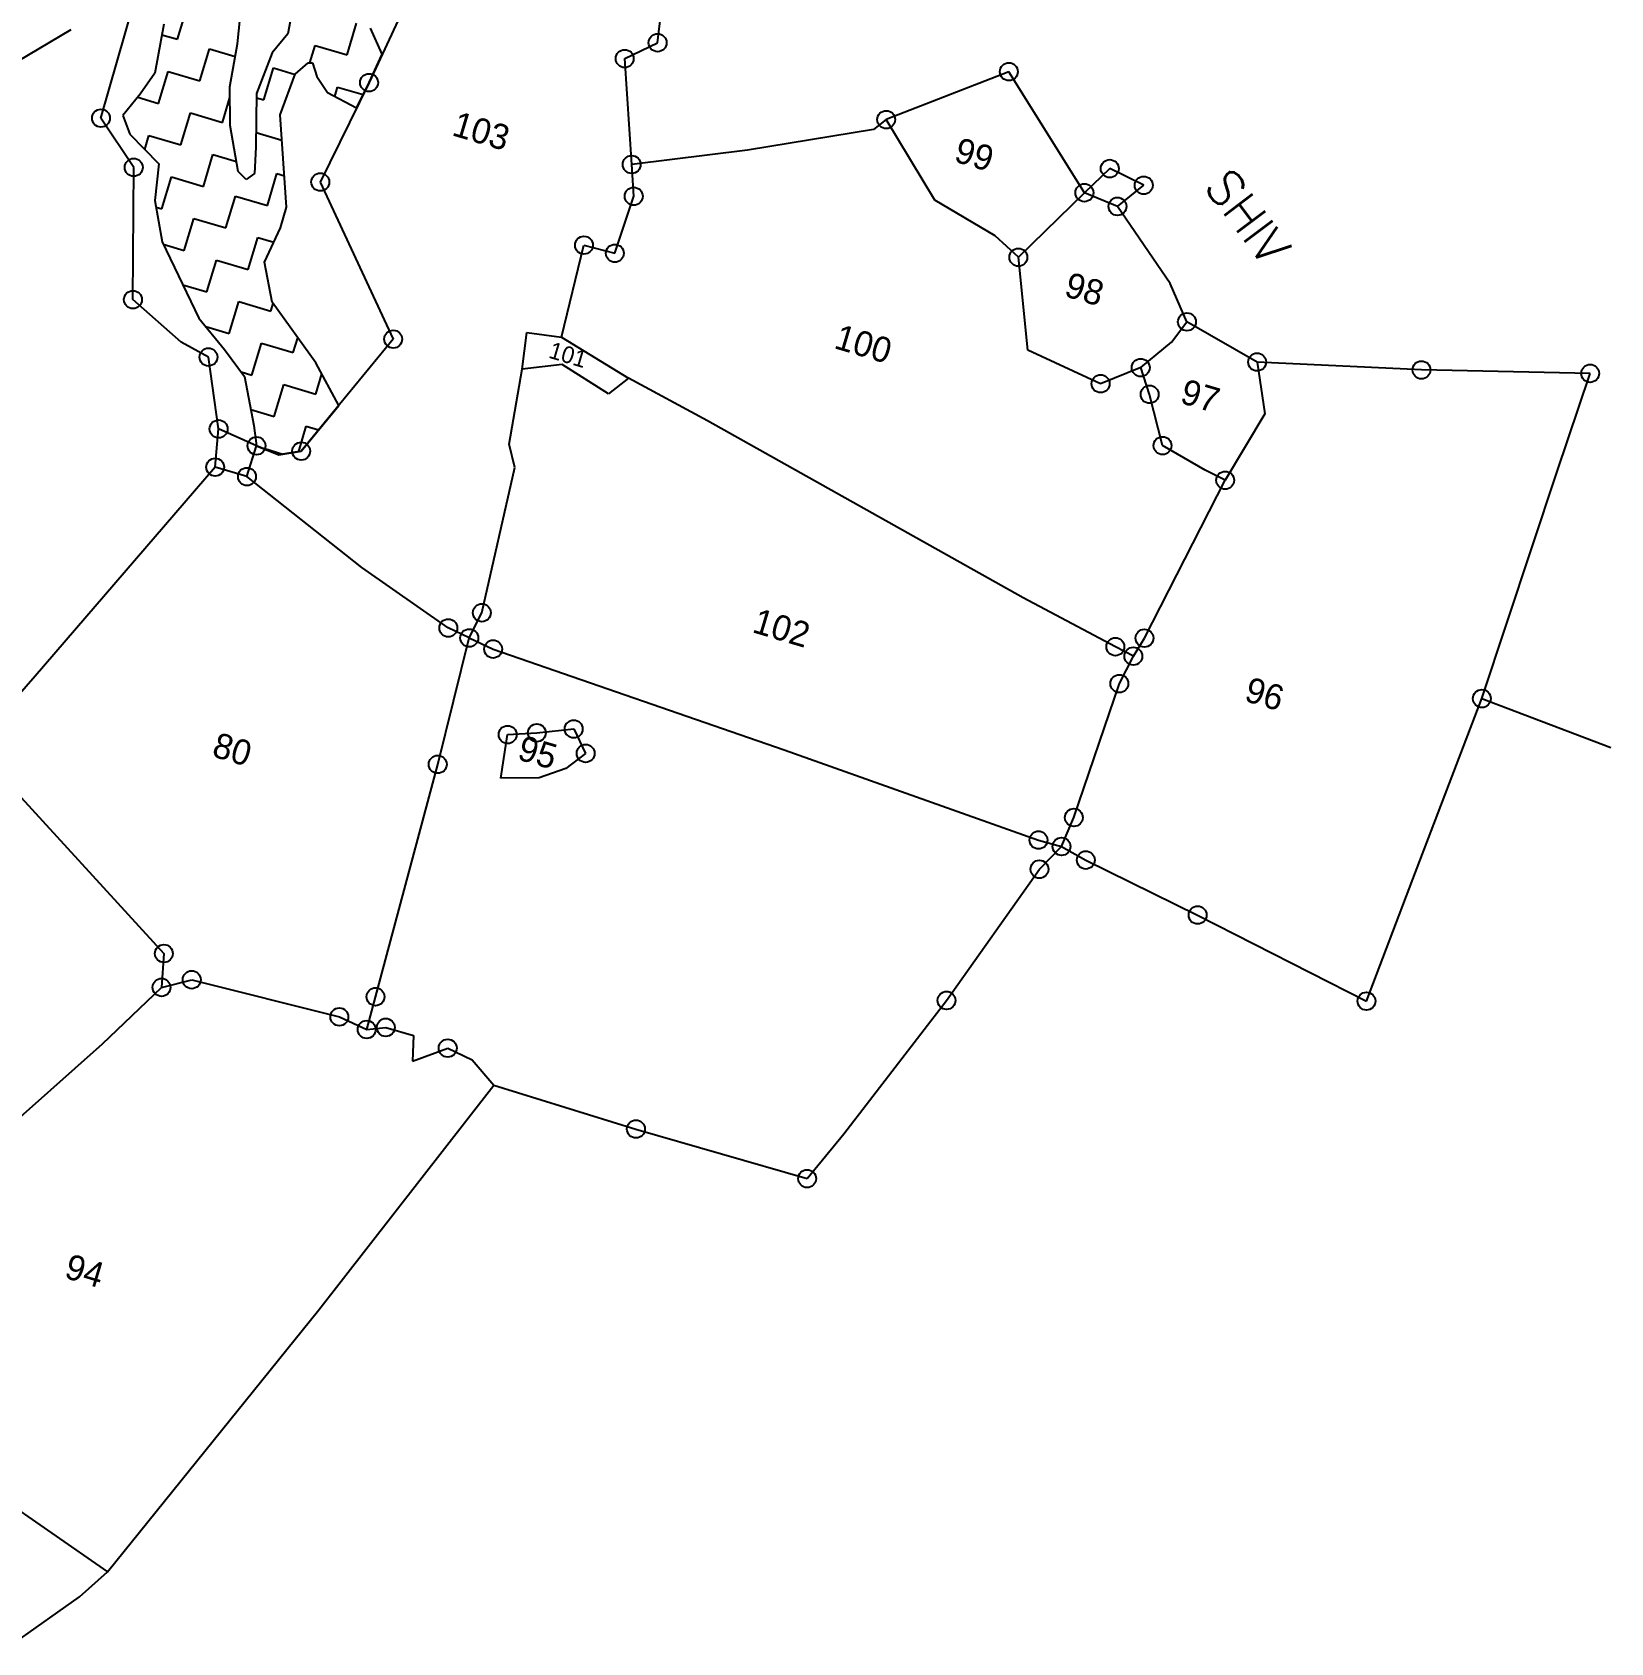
# Model space of a CAD drawing. Header units: metres. Extents: x 324633 to 327673, y 1815448 to 1818813.
# Drawn here: x 326522 to 327673, y 1815983 to 1817158 of the extents above; entities that cross this region are included whole.
import ezdxf

# ---------------------------------------------------------------- set-up
doc = ezdxf.new("R2010")
doc.units = ezdxf.units.M
doc.header["$MEASUREMENT"] = 0
doc.linetypes.add('DIVIDE', pattern=[31.75, 12.7, -6.35, 0, -6.35, 0, -6.35])
for name, color, linetype in [('POLY_HATCH', 12, 'Continuous'), ('POLY_PARCEL', 6, 'Continuous'), ('TEXT_MAPOUT', 7, 'Continuous'), ('TEXT_PARCEL', 7, 'Continuous'), ('V-BOUND_LINE', 7, 'Continuous'), ('V_DIVIDE_LINE', 7, 'DIVIDE')]:
    doc.layers.add(name, color=color, linetype=linetype)
doc.styles.get("Standard").update_dxf_attribs({"font": 'simplex.shx'})
doc.styles.add('TEXT_MAP', font='', dxfattribs={"height": 0.5})
doc.styles.get('TEXT_MAP').set_extended_font_data('Kruti Dev 050')

msp = doc.modelspace()

# ---------------------------------------------------------------- linework, layer by layer
for centre in [(326978, 1817150.6), (326954, 1817139), (327234.3, 1817129.5), (326767.5, 1817121.5), (326571.9, 1817095.6), (327144.8, 1817094.5), (326595.8, 1817059.7), (326959.1, 1817061.8), (327307.9, 1817058.8), (326731.9, 1817049), (327332.7, 1817046.6), (326960.6, 1817038.6), (327289.4, 1817041.2), (327313.5, 1817031.2), (326924.3, 1817002.9), (326946.8, 1816997), (327241.2, 1816994.1), (326595.2, 1816963.2), (327364.2, 1816947), (326785.1, 1816934.4), (326650.3, 1816921.3), (327415.4, 1816917.7), (327330.5, 1816913.6), (327535.3, 1816911.9), (327658.4, 1816909.4), (327301.2, 1816901.9), (327337, 1816894.1), (326657.7, 1816868.9), (326685.4, 1816856.6), (327346.4, 1816856.7), (326718, 1816852.7), (326655.2, 1816841), (326678.4, 1816834.1), (327392.1, 1816831.4), (326849.8, 1816734.8), (326825.3, 1816723.7), (326840.6, 1816716.4), (327333.2, 1816716.3), (326858, 1816708.3), (327312, 1816710), (327325.1, 1816703.1), (327325.1, 1816703.1), (327314.9, 1816683.1), (327579.4, 1816672.2), (326868.6, 1816645.9), (326889.9, 1816647.2), (326916.8, 1816650), (326925.5, 1816632.2), (326817.6, 1816624.2), (327281.7, 1816585.4), (327255.9, 1816569), (327272.7, 1816564.3), (327290.4, 1816554.4), (327256.6, 1816547.7), (327372, 1816514.3), (326617.8, 1816486.2), (326616.1, 1816461.5), (326638.1, 1816467.1), (326772.2, 1816454.7), (327188.8, 1816452), (327495.2, 1816451.5), (326745.8, 1816440), (326779.7, 1816432.3), (326765.8, 1816430.8), (326765.8, 1816430.8), (326824.9, 1816417.2), (326962.2, 1816358.2), (327087.1, 1816322)]:
    msp.add_circle(centre, 6.53)
at = {"layer": 'POLY_HATCH'}
for p, q in [((326671.6, 1817149.9), (326674.6, 1817180.8)), ((326712.3, 1817179), (326708.2, 1817157)), ((326617.8, 1817164.2), (326611.3, 1817128.3)), ((326708.2, 1817157), (326696.7, 1817143.2)), ((326777.1, 1817142.2), (326768.5, 1817161.2)), ((326665.9, 1817118.5), (326671.6, 1817149.9)), ((326696.7, 1817143.2), (326685.4, 1817113.5)), ((326713.5, 1817127.6), (326723.1, 1817135.9)), ((326723.1, 1817135.9), (326726.2, 1817136)), ((326726.2, 1817136), (326729.3, 1817125.9)), ((326767.5, 1817121.5), (326777.1, 1817142.2)), ((326611.3, 1817128.3), (326600.6, 1817113.1)), ((326702.7, 1817098.1), (326713.5, 1817127.6)), ((326729.3, 1817125.9), (326737.2, 1817114.4)), ((326758.4, 1817103), (326767.5, 1817121.5)), ((326600.6, 1817113.1), (326587.8, 1817097.5)), ((326666.1, 1817090.2), (326665.9, 1817118.5)), ((326685.4, 1817113.5), (326684.9, 1817074.5)), ((326737.2, 1817114.4), (326758.4, 1817103)), ((326587.8, 1817097.5), (326592.9, 1817083.8)), ((326707.2, 1817030.7), (326702.7, 1817098.1)), ((326672, 1817056.6), (326666.1, 1817090.2)), ((326592.9, 1817083.8), (326614.1, 1817062.2)), ((326684.9, 1817074.5), (326684, 1817055.1)), ((326614.1, 1817062.2), (326611.2, 1817035.5)), ((326677.8, 1817050.8), (326672, 1817056.6)), ((326684, 1817055.1), (326677.8, 1817050.8)), ((326611.2, 1817035.5), (326616.6, 1817005.3)), ((326702.8, 1817015.7), (326707.2, 1817030.7)), ((326691.2, 1816990.6), (326702.8, 1817015.7)), ((326616.6, 1817005.3), (326643.3, 1816949.7)), ((326696.8, 1816961.3), (326691.2, 1816990.6)), ((326728.6, 1816917.2), (326696.8, 1816961.3)), ((326643.3, 1816949.7), (326662, 1816926.8)), ((326662, 1816926.8), (326676.6, 1816907.1)), ((326745.4, 1816886), (326728.6, 1816917.2)), ((326676.6, 1816907.1), (326683.3, 1816871.4)), ((326718, 1816852.7), (326745.4, 1816886)), ((326683.3, 1816871.4), (326685.4, 1816856.6)), ((326685.4, 1816856.6), (326701.6, 1816850.1)), ((326701.6, 1816850.1), (326718, 1816852.7))]:
    msp.add_line(p, q, dxfattribs=at)
at = {"layer": 'POLY_HATCH', "linetype": 'Continuous'}
for p, q in [((326627.7, 1817153.1), (326634.7, 1817176.4)), ((326616.4, 1817156.4), (326627.7, 1817153.1)), ((326751.4, 1817141.7), (326758.4, 1817165)), ((326644.1, 1817122.8), (326651.1, 1817146.1)), ((326651.1, 1817146.1), (326669.9, 1817140.5)), ((326724.3, 1817136), (326728.1, 1817148.6)), ((326728.1, 1817148.6), (326751.4, 1817141.7)), ((326690.8, 1817108.9), (326697.8, 1817132.2)), ((326697.8, 1817132.2), (326713.5, 1817127.5)), ((326613.8, 1817106.4), (326620.8, 1817129.7)), ((326620.8, 1817129.7), (326644.1, 1817122.8)), ((326598.7, 1817110.9), (326613.8, 1817106.4)), ((326660.5, 1817092.5), (326665.9, 1817110.7)), ((326685.4, 1817110.5), (326690.8, 1817108.9)), ((326742.4, 1817111.5), (326744.5, 1817118.3)), ((326744.5, 1817118.3), (326763.2, 1817112.8)), ((326630.2, 1817076.1), (326637.2, 1817099.4)), ((326637.2, 1817099.4), (326660.5, 1817092.5)), ((326685, 1817085.2), (326703.9, 1817079.6)), ((326603.8, 1817072.7), (326606.9, 1817083)), ((326606.9, 1817083), (326630.2, 1817076.1)), ((326646.6, 1817045.8), (326653.6, 1817069.1)), ((326653.6, 1817069.1), (326670.7, 1817064)), ((326616.3, 1817029.4), (326623.3, 1817052.7)), ((326623.3, 1817052.7), (326646.6, 1817045.8)), ((326693.3, 1817031.9), (326700.3, 1817055.2)), ((326700.3, 1817055.2), (326705.7, 1817053.6)), ((326663, 1817015.5), (326670, 1817038.8)), ((326670, 1817038.8), (326693.3, 1817031.9)), ((326612.1, 1817030.6), (326616.3, 1817029.4)), ((326632.7, 1816999.1), (326639.7, 1817022.4)), ((326639.7, 1817022.4), (326663, 1817015.5)), ((326617.3, 1817003.6), (326632.7, 1816999.1)), ((326679.4, 1816985.2), (326686.4, 1817008.5)), ((326686.4, 1817008.5), (326697.9, 1817005.1)), ((326649.1, 1816968.8), (326656.1, 1816992.1)), ((326656.1, 1816992.1), (326679.4, 1816985.2)), ((326631.6, 1816974), (326649.1, 1816968.8)), ((326665.5, 1816938.5), (326672.5, 1816961.8)), ((326672.5, 1816961.8), (326695.8, 1816954.9)), ((326695.8, 1816954.9), (326697.5, 1816960.4)), ((326648.3, 1816943.6), (326665.5, 1816938.5)), ((326712.2, 1816924.6), (326715.5, 1816935.4)), ((326681.9, 1816908.2), (326688.9, 1816931.5)), ((326688.9, 1816931.5), (326712.2, 1816924.6)), ((326674.1, 1816910.5), (326681.9, 1816908.2)), ((326728.6, 1816894.3), (326733, 1816909)), ((326698.3, 1816877.9), (326705.3, 1816901.2)), ((326705.3, 1816901.2), (326728.6, 1816894.3)), ((326681.2, 1816883), (326698.3, 1816877.9)), ((326716.2, 1816852.4), (326721.7, 1816870.9)), ((326721.7, 1816870.9), (326730.7, 1816868.2)), ((326691.3, 1816854.2), (326691.4, 1816854.5)), ((326691.4, 1816854.5), (326704.5, 1816850.6))]:
    msp.add_line(p, q, dxfattribs=at)
at = {"layer": 'POLY_PARCEL'}
for p, q in [((326808.9, 1817210.8), (326767.5, 1817121.5)), ((326571.9, 1817095.6), (326595.7, 1817178.6)), ((326549.8, 1817160.1), (326480.7, 1817119)), ((326767.5, 1817121.5), (326731.9, 1817049)), ((326595.8, 1817059.7), (326571.9, 1817095.6)), ((327180.3, 1817035.7), (327144.8, 1817094.5)), ((326960.6, 1817038.6), (326959.1, 1817061.8)), ((326595.2, 1816963.2), (326595.8, 1817059.7)), ((326731.9, 1817049), (326785.1, 1816934.4)), ((326946.8, 1816997), (326960.6, 1817038.6)), ((327289.4, 1817041.2), (327241.2, 1816994.1)), ((327313.5, 1817031.2), (327289.4, 1817041.2)), ((327224.2, 1817009.7), (327180.3, 1817035.7)), ((326907.9, 1816935.9), (326924.3, 1817002.9)), ((326924.3, 1817002.9), (326946.8, 1816997)), ((327241.2, 1816994.1), (327224.2, 1817009.7)), ((327248.1, 1816926.4), (327241.2, 1816994.1)), ((326630.4, 1816932.2), (326595.2, 1816963.2)), ((327353, 1816932.1), (327364.2, 1816947)), ((326650.3, 1816921.3), (326630.4, 1816932.2)), ((326785.1, 1816934.4), (326718, 1816852.7)), ((326879.2, 1816912.4), (326882.7, 1816939.3)), ((326882.7, 1816939.3), (326907.9, 1816935.9)), ((326907.9, 1816935.9), (326956.7, 1816906)), ((327330.5, 1816913.6), (327353, 1816932.1)), ((326657.7, 1816868.9), (326650.3, 1816921.3)), ((327301.2, 1816901.9), (327248.1, 1816926.4)), ((326869.8, 1816857.8), (326879.2, 1816912.4)), ((326908.3, 1816915.9), (326879.2, 1816912.4)), ((326942.3, 1816894.6), (326908.3, 1816915.9)), ((327330.5, 1816913.6), (327301.2, 1816901.9)), ((327337, 1816894.1), (327330.5, 1816913.6)), ((327415.4, 1816917.7), (327421.1, 1816879.8)), ((326956.7, 1816906), (326942.3, 1816894.6)), ((327014.3, 1816874.9), (326956.7, 1816906)), ((327346.4, 1816856.7), (327337, 1816894.1)), ((327244.7, 1816745.8), (327014.3, 1816874.9)), ((327421.1, 1816879.8), (327392.1, 1816831.4)), ((326655.2, 1816841), (326657.7, 1816868.9)), ((326685.4, 1816856.6), (326657.7, 1816868.9)), ((326678.4, 1816834.1), (326685.4, 1816856.6)), ((326701.6, 1816850.1), (326685.4, 1816856.6)), ((326718, 1816852.7), (326701.6, 1816850.1)), ((326873.8, 1816840.7), (326869.8, 1816857.8)), ((327377.5, 1816838.7), (327346.4, 1816856.7)), ((326655.2, 1816841), (326523.9, 1816688.6)), ((326678.4, 1816834.1), (326655.2, 1816841)), ((326849.8, 1816734.8), (326873.8, 1816840.7)), ((327392.1, 1816831.4), (327377.5, 1816838.7)), ((326762.1, 1816767.7), (326678.4, 1816834.1)), ((327333.2, 1816716.3), (327392.1, 1816831.4)), ((326825.3, 1816723.7), (326762.1, 1816767.7)), ((327312, 1816710), (327244.7, 1816745.8)), ((326840.6, 1816716.4), (326849.8, 1816734.8)), ((326840.6, 1816716.4), (326825.3, 1816723.7)), ((326817.6, 1816624.2), (326840.6, 1816716.4)), ((326840.6, 1816716.4), (326858, 1816708.3)), ((327325.1, 1816703.1), (327312, 1816710)), ((327325.1, 1816703.1), (327333.2, 1816716.3)), ((326858, 1816708.3), (327070.4, 1816634.7)), ((327314.9, 1816683.1), (327325.1, 1816703.1)), ((326523.9, 1816688.6), (326495.6, 1816656.4)), ((327281.7, 1816585.4), (327314.9, 1816683.1)), ((326889.9, 1816647.2), (326916.8, 1816650)), ((326916.8, 1816650), (326925.5, 1816632.2)), ((326863.6, 1816614.2), (326868.6, 1816645.9)), ((326868.6, 1816645.9), (326889.9, 1816647.2)), ((326925.5, 1816632.2), (326911, 1816621.3)), ((327070.4, 1816634.7), (327255.9, 1816569)), ((326490.2, 1816625.5), (326617.8, 1816486.2)), ((326765.8, 1816430.8), (326817.6, 1816624.2)), ((326911, 1816621.3), (326891.7, 1816614.3)), ((326891.7, 1816614.3), (326863.6, 1816614.2)), ((327272.7, 1816564.3), (327281.7, 1816585.4)), ((327255.9, 1816569), (327272.7, 1816564.3)), ((326617.8, 1816486.2), (326616.1, 1816461.5)), ((326616.1, 1816461.5), (326638.1, 1816467.1)), ((326638.1, 1816467.1), (326745.8, 1816440)), ((326572.9, 1816420.4), (326616.1, 1816461.5)), ((326745.8, 1816440), (326765.8, 1816430.8)), ((326765.8, 1816430.8), (326779.7, 1816432.3)), ((326779.7, 1816432.3), (326799.9, 1816426.3)), ((326459.6, 1816319.4), (326572.9, 1816420.4)), ((326799.9, 1816426.3), (326799.3, 1816407.7)), ((326799.3, 1816407.7), (326824.9, 1816417.2)), ((326824.9, 1816417.2), (326842.7, 1816408.6)), ((326842.7, 1816408.6), (326858.5, 1816390.1)), ((326440.2, 1816129.8), (326576.6, 1816035.2))]:
    msp.add_line(p, q, dxfattribs=at)
at = {"layer": 'V-BOUND_LINE'}
for p, q in [((326978, 1817150.6), (327000.4, 1817342.6)), ((326954, 1817139), (326978, 1817150.6)), ((326959.1, 1817061.8), (326954, 1817139)), ((327234.3, 1817129.5), (327144.8, 1817094.5)), ((327289.4, 1817041.2), (327234.3, 1817129.5)), ((327135.6, 1817087.2), (327043.5, 1817072.2)), ((327144.8, 1817094.5), (327135.6, 1817087.2)), ((327043.5, 1817072.2), (326959.1, 1817061.8)), ((327307.9, 1817058.8), (327289.4, 1817041.2)), ((327332.7, 1817046.6), (327307.9, 1817058.8)), ((327313.5, 1817031.2), (327332.7, 1817046.6)), ((327352, 1816974.9), (327313.5, 1817031.2)), ((327364.2, 1816947), (327352, 1816974.9)), ((327415.4, 1816917.7), (327364.2, 1816947)), ((327535.3, 1816911.9), (327415.4, 1816917.7)), ((327658.4, 1816909.4), (327535.3, 1816911.9)), ((327634.1, 1816837.2), (327658.4, 1816909.4)), ((327579.4, 1816672.2), (327634.1, 1816837.2)), ((327529.1, 1816540.4), (327579.4, 1816672.2)), ((327256.6, 1816547.7), (327272.7, 1816564.3)), ((327272.7, 1816564.3), (327290.4, 1816554.4)), ((327188.8, 1816452), (327256.6, 1816547.7)), ((327290.4, 1816554.4), (327372, 1816514.3)), ((327495.2, 1816451.5), (327529.1, 1816540.4)), ((327372, 1816514.3), (327495.2, 1816451.5)), ((327114, 1816354.6), (327188.8, 1816452)), ((326730.9, 1816226.2), (326858.5, 1816390.1)), ((326858.5, 1816390.1), (326962.2, 1816358.2)), ((326962.2, 1816358.2), (327087.1, 1816322)), ((327087.1, 1816322), (327114, 1816354.6)), ((326576.6, 1816035.2), (326730.9, 1816226.2)), ((326556.2, 1816017), (326576.6, 1816035.2)), ((326508.8, 1815983.4), (326556.2, 1816017))]:
    msp.add_line(p, q, dxfattribs=at)
at = {"layer": 'V_DIVIDE_LINE', "ltscale": 10}
msp.add_line((327579.4, 1816672.2), (327673.4, 1816636.6), dxfattribs=at)

# ---------------------------------------------------------------- texts
at = {"layer": 'TEXT_MAPOUT'}
msp.add_text('SHIV', height=25.58, rotation=306.9525, dxfattribs=at).set_placement((327375.9, 1817045.7))
at = {"layer": 'TEXT_PARCEL', "style": 'TEXT_MAP'}
for s, height, p in [('103', 18.42, (326827.1, 1817083.3)), ('99', 18.42, (327193.4, 1817064.2)), ('98', 18.42, (327273.8, 1816966)), ('100', 18.42, (327105.9, 1816928)), ('101', 12.28, (326897.8, 1816921)), ('97', 18.42, (327358.3, 1816888.1)), ('102', 18.42, (327046.2, 1816720.8)), ('96', 18.42, (327405.2, 1816670.7)), ('80', 18.42, (326652, 1816630.3)), ('95', 18.42, (326874.8, 1816628.1)), ('94', 18.42, (326544.3, 1816249.9))]:
    msp.add_text(s, height=height, rotation=343.4283, dxfattribs=at).set_placement(p)

doc.saveas('drawing.dxf')
